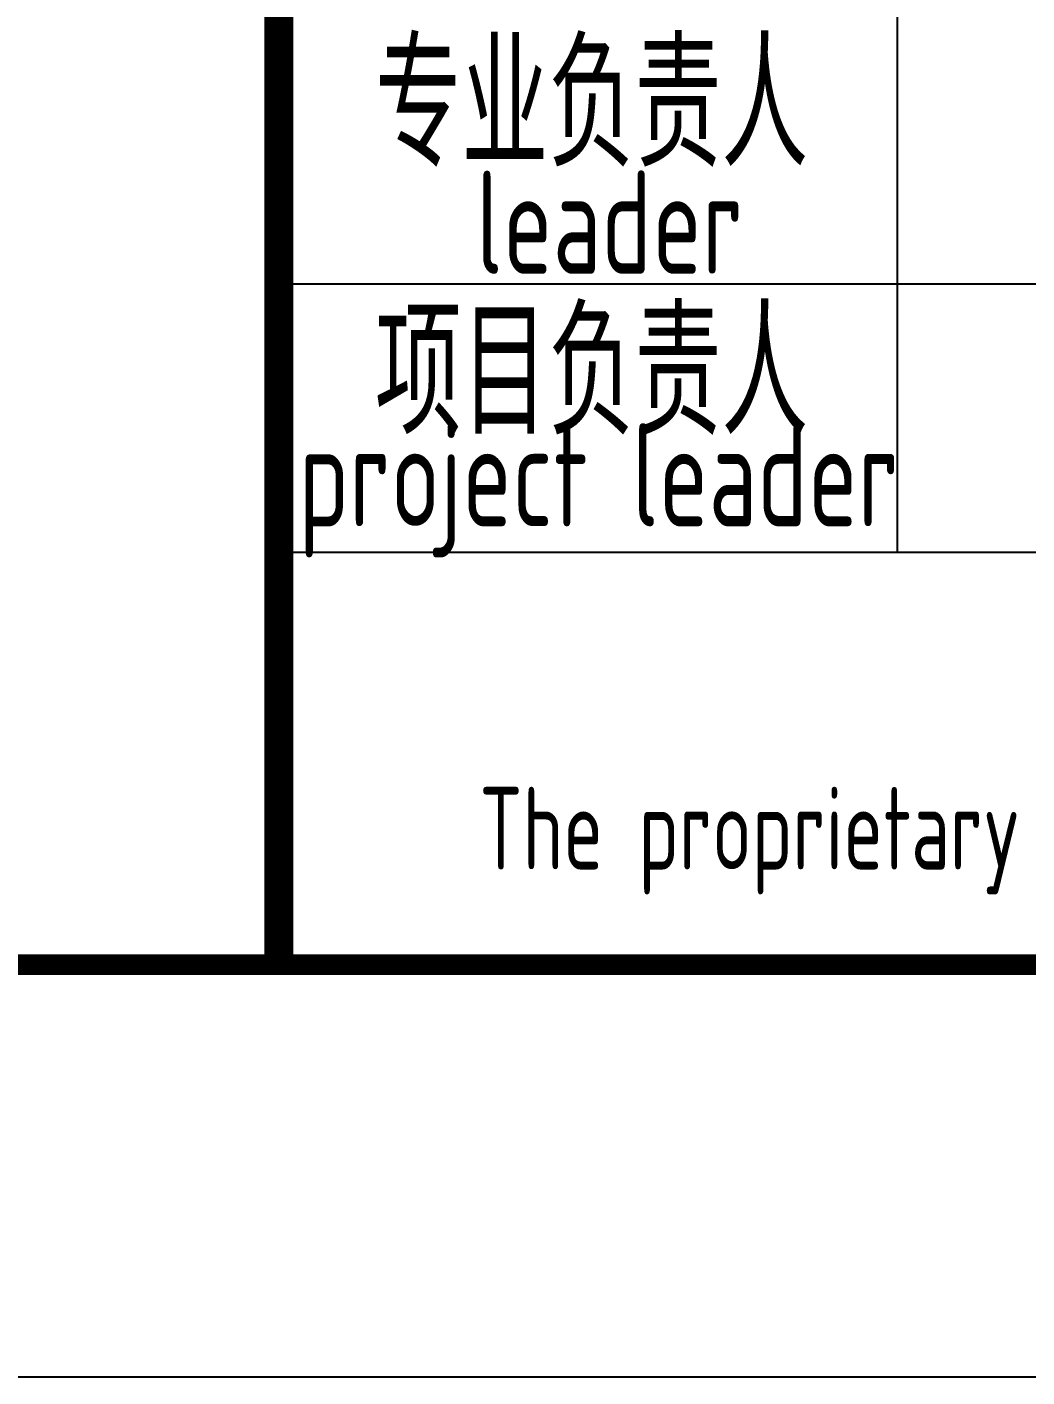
# Model space of a CAD drawing. Extents: x 9731685 to 18866768, y -962146 to 194094.
# Drawn here: x 9816846 to 9819271, y -152706 to -149433 of the extents above; entities that cross this region are included whole.
import ezdxf
from ezdxf.enums import TextEntityAlignment as Align

# ---------------------------------------------------------------- set-up
doc = ezdxf.new("R2010")
doc.units = 0
doc.header["$LTSCALE"] = 1000
doc.layers.get('0').update_dxf_attribs({"linetype": 'CONTINUOUS'})
doc.layers.add('BORDER', color=7, linetype='CONTINUOUS')
doc.styles.add('TSSD_Rein', font='Tssdeng.shx', dxfattribs={"width": 0.7, "bigfont": 'hztxt.shx'})

msp = doc.modelspace()

# ---------------------------------------------------------------- linework, layer by layer
for p, q in [((9818956.8, -150706.3), (9818956.8, -147456.3)), ((9817456.8, -150056.3), (9822956.8, -150056.3)), ((9817456.8, -150706.3), (9835456.8, -150706.3)), ((9817456.8, -151705.6), (9835456.8, -151705.6))]:
    msp.add_line(p, q)
msp.add_lwpolyline([(9835456.8, -145706.3, 70, 70, 0), (9817456.8, -145706.3, 70, 70, 0), (9817456.8, -151706.3, 0, 0, 0)], format="xyseb")
msp.add_lwpolyline([(9835456.8, -145706.3, 70, 70, 0), (9817456.8, -145706.3, 70, 70, 0), (9817456.8, -151706.3, 0, 0, 0)], format="xyseb")
at = {"const_width": 70}
msp.add_lwpolyline([(9817456.8, -145706.3), (9817456.8, -151706.3)], dxfattribs=at)
at = {"layer": 'BORDER'}
msp.add_lwpolyline([(9777056.8, -152706.3), (9777056.8, -110706.3), (9836456.8, -110706.3), (9836456.8, -152706.3)], close=True, dxfattribs=at)
at = {"layer": 'BORDER', "const_width": 50}
msp.add_lwpolyline([(9779556.8, -151706.3), (9779556.8, -111706.3), (9835456.8, -111706.3), (9835456.8, -151706.3)], close=True, dxfattribs=at)

# ---------------------------------------------------------------- texts
at = {"style": 'TSSD_Rein', "width": 0.7}
for s, height, p in [('专业负责人', 300, (9818215.1, -149606.3)), ('leader', 250, (9818258.7, -149906.3)), ('项目负责人', 300, (9818215.1, -150256.3)), ('project leader', 250, (9818232.3, -150556.3)), ('The proprietary right of this document belongs to Anhui Huadong Chemical And Medical Engineering  Co.,Ltd.  and any replication or transfer to the 3rd. side is forbidden without its permission. ', 200, (9826203.2, -151405.6))]:
    msp.add_text(s, height=height, dxfattribs=at).set_placement(p, align=Align.MIDDLE)

doc.saveas('drawing.dxf')
